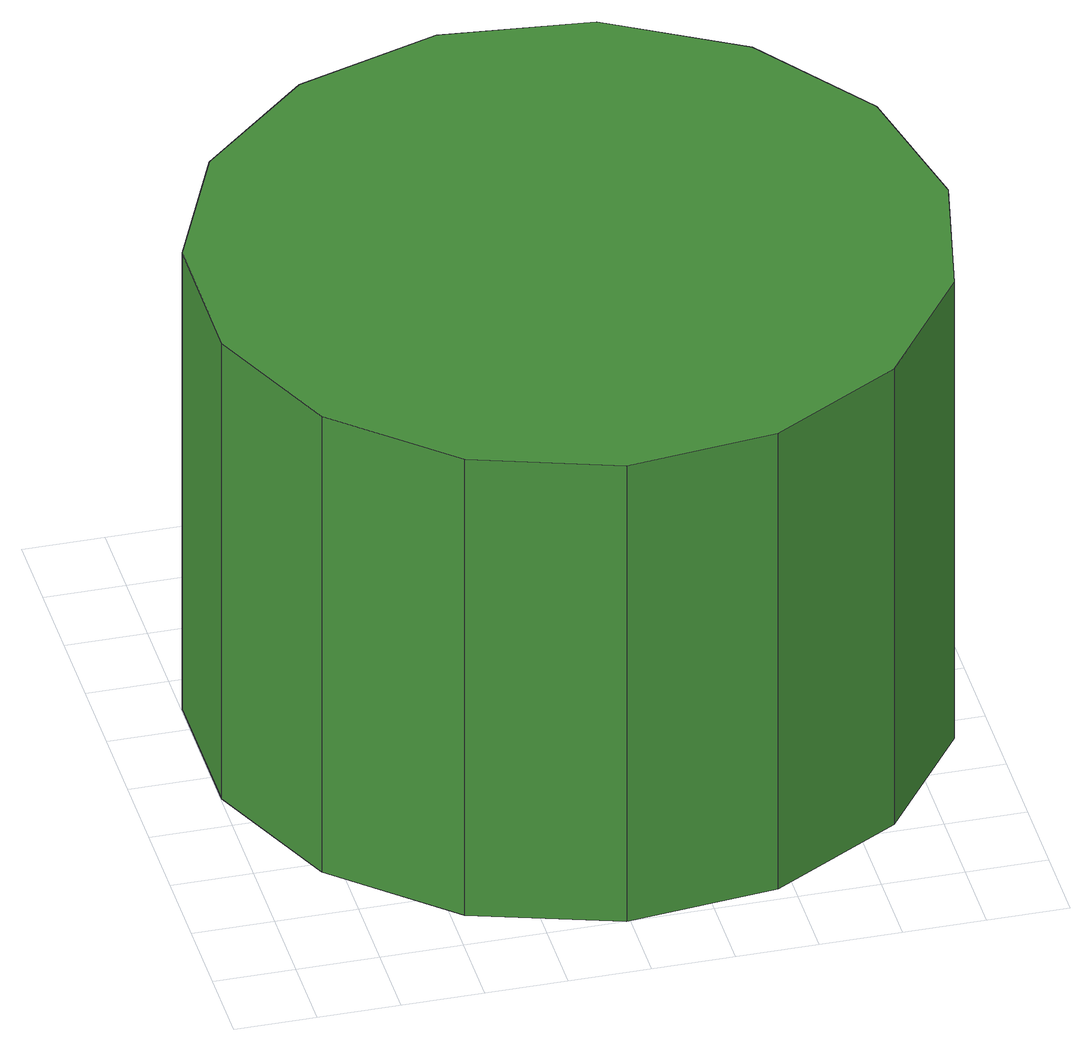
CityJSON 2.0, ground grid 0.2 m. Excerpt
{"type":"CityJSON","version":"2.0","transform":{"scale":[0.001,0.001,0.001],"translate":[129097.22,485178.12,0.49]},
"CityObjects":{
"tree1":{"type":"SolitaryVegetationObject","attributes":{"function":"something"},"geometry":[{"type":"MultiSurface","lod":"1","boundaries":[[[0,1,2,3,4,5,6,7,8,9,10,11,12,13,14]],[[15,16,17,18,19,20,21,22,23,24,25,26,27,28,29]],[[0,29,28,1]],[[1,28,27,2]],[[2,27,26,3]],[[3,26,25,4]],[[4,25,24,5]],[[5,24,23,6]],[[6,23,22,7]],[[7,22,21,8]],[[8,21,20,9]],[[9,20,19,10]],[[10,19,18,11]],[[11,18,17,12]],[[12,17,16,13]],[[13,16,15,14]],[[14,15,29,0]]]}]}
},
"vertices":[
[1786,897,1291],[1708,1264,1291],[1487,1567,1291],[1163,1755,1291],[790,1794,1291],[433,1678,1291],[154,1427,1291],[2,1085,1291],[2,710,1291],[154,367,1291],[433,116,1291],[790,0,1291],[1163,40,1291],[1487,227,1291],[1708,530,1291],[1708,530,1],[1487,227,1],[1163,40,1],[790,0,1],[433,116,1],[154,367,1],[2,710,1],[2,1085,1],[154,1427,1],[433,1678,1],[790,1794,1],[1163,1755,1],[1487,1567,1],[1708,1264,1],[1786,897,1]
]}
